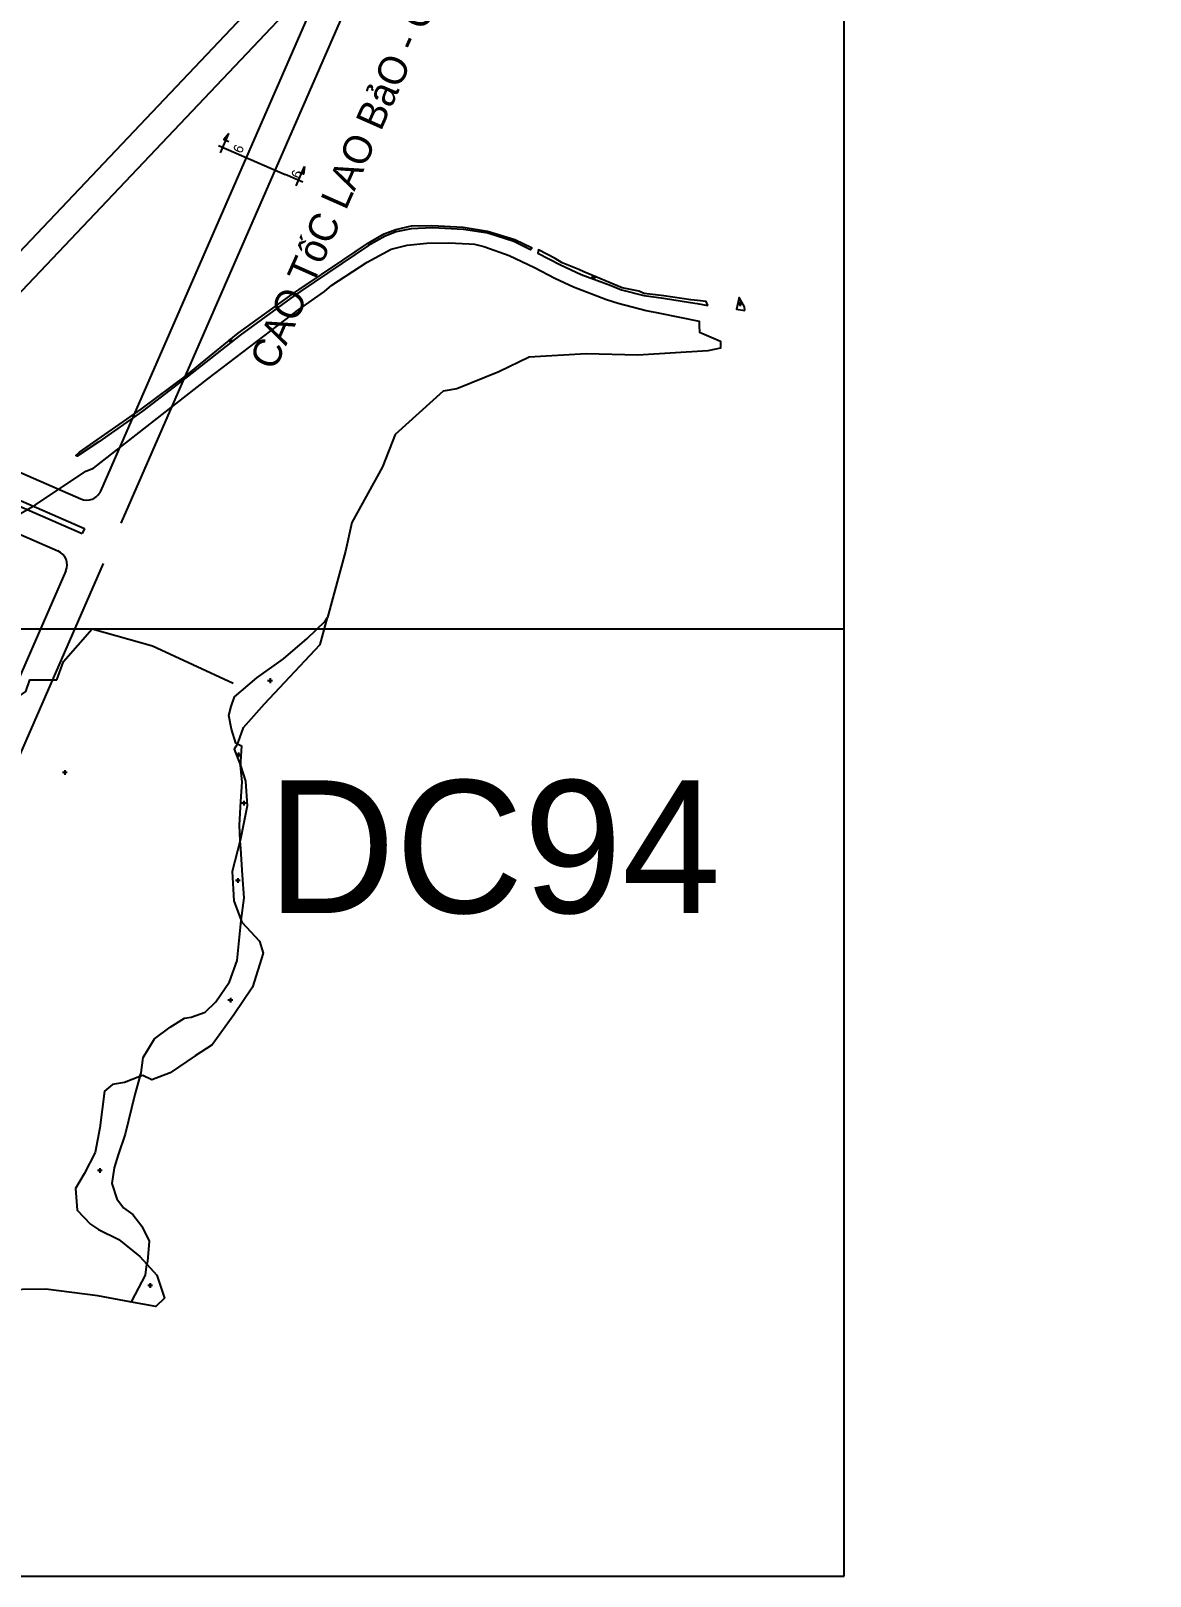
# Model space of a CAD drawing. Extents: x 547408 to 554234, y 1833375 to 1843904.
# Drawn here: x 552071 to 552662, y 1837500 to 1838316 of the extents above; entities that cross this region are included whole.
import ezdxf

# ---------------------------------------------------------------- set-up
doc = ezdxf.new("R2010")
doc.units = 0
for name, color, linetype in [('Level 1', 7, 'Continuous'), ('Level 10', 7, 'Continuous'), ('Level 11', 7, 'Continuous'), ('Level 30', 7, 'Continuous'), ('Level 52', 7, 'Continuous'), ('Level 62', 7, 'Continuous')]:
    doc.layers.add(name, color=color, linetype=linetype)

msp = doc.modelspace()

# ---------------------------------------------------------------- linework, layer by layer
at = {"layer": 'Level 1'}
for points in [[(552170.95, 1838251.22), (552175.4, 1838261.43)], [(552175.4, 1838261.43), (552172.69, 1838258.27), (552175.29, 1838257.13)], [(552169.84, 1838255.02), (552179.12, 1838250.97)], [(552179.12, 1838250.97), (552205.03, 1838239.66)], [(552214.31, 1838235.61), (552205.03, 1838239.66)], [(552210.78, 1838233.84), (552215.23, 1838244.04)], [(552215.23, 1838244.04), (552214.75, 1838239.91), (552212.16, 1838241.04)]]:
    msp.add_lwpolyline(points, dxfattribs=at)
at = {"layer": 'Level 10'}
for points in [[(552335.37, 1838201.03), (552334.55, 1838199.94), (552325.77, 1838204.32), (552311.97, 1838208.75), (552299.11, 1838210.78), (552282.72, 1838211.51), (552271.58, 1838211.05), (552263.61, 1838209.51), (552257.87, 1838207.26), (552249.07, 1838202.29), (552213.23, 1838178.21), (552209.91, 1838175.85), (552181.23, 1838155.01), (552153.28, 1838132.91), (552129.75, 1838114.78), (552106.79, 1838098.72), (552095.2, 1838091.04), (552094.61, 1838091.45), (552096.58, 1838093.24), (552129.11, 1838115.82), (552153.11, 1838133.8), (552160.37, 1838139.87), (552180.31, 1838156.02), (552209.25, 1838176.85), (552212.39, 1838179.02), (552235.4, 1838194.45), (552248.5, 1838203.35), (552257.31, 1838208.35), (552263.41, 1838210.72), (552271.68, 1838212.65), (552282.43, 1838212.77), (552299.02, 1838212), (552311.91, 1838209.88), (552326.29, 1838205.42), (552335.37, 1838201.03)], [(552058.28, 1838056.72), (552073.36, 1838065.45), (552099.9, 1838083.2), (552103.85, 1838084.75), (552164.27, 1838131.85), (552212.18, 1838168.55), (552225.78, 1838178.04), (552229.71, 1838181.26), (552233.22, 1838183.6), (552248.35, 1838193.41), (552260.98, 1838200.38), (552269.46, 1838202.36), (552279.75, 1838203.57), (552291.16, 1838203.59), (552302.14, 1838203.16), (552305, 1838202.88), (552309.87, 1838201.81), (552310.46, 1838201.63), (552323.29, 1838196.94), (552336.65, 1838190.59), (552347.34, 1838185.03), (552357.19, 1838180.41), (552374.63, 1838173.83), (552380.75, 1838171.87), (552395.53, 1838168.02), (552402.74, 1838166.5), (552423.52, 1838162.33), (552423.5, 1838159.78), (552423.71, 1838156.46), (552434.78, 1838151.84), (552434.76, 1838148.06), (552428.03, 1838146.7), (552391.12, 1838144.47), (552363.98, 1838145.11), (552333.74, 1838143.4), (552317.79, 1838135.67), (552295.69, 1838126.65), (552288.48, 1838125.37), (552263.13, 1838102.48), (552256.35, 1838085.44), (552240.25, 1838056.04), (552236.88, 1838040.95), (552227.43, 1838005.93)], [(552428.08, 1838170.59), (552427.17, 1838172.67), (552427.16, 1838172.64), (552422.65, 1838173.19), (552419.16, 1838173.55), (552404.85, 1838175.67), (552394.53, 1838176.9), (552391.69, 1838178.15), (552382.82, 1838179.95), (552362.66, 1838188.3), (552360.09, 1838189.53), (552351.25, 1838193.09), (552347.6, 1838195.45), (552338.71, 1838200.04), (552338.46, 1838198.18), (552350.34, 1838192), (552361.35, 1838186.97), (552376.52, 1838181.34), (552382.61, 1838178.85), (552394.32, 1838175.94), (552404.79, 1838174.54), (552418.93, 1838172.11), (552422.47, 1838171.65), (552428.08, 1838170.59)], [(552447.63, 1838167.98), (552447.54, 1838169.82), (552444.7, 1838174.86), (552443.18, 1838168.58), (552447.63, 1838167.98)], [(552179.83, 1837939.24), (552179.07, 1837939.58), (552176.73, 1837946.97), (552175.35, 1837954.14), (552176.5, 1837958.99), (552178.34, 1837964.08), (552190.13, 1837974.02), (552204.22, 1837984.19), (552216.69, 1837994.82), (552226.16, 1838004.07), (552227.43, 1838005.93)], [(552179.83, 1837939.24), (552180.3, 1837940.02), (552183.02, 1837947.83), (552194.18, 1837960.29), (552223.58, 1837991.67), (552227.43, 1838005.93)], [(552179.83, 1837939.24), (552178.11, 1837936.38), (552181.56, 1837927.77)], [(552179.83, 1837939.24), (552181.93, 1837938.28), (552181.39, 1837929.74), (552181.56, 1837927.77)], [(552181.34, 1837888.24), (552180.9, 1837896.34), (552181.59, 1837908.82), (552182.28, 1837919.22), (552181.56, 1837927.77)], [(552181.56, 1837927.77), (552184.2, 1837919.53), (552185.03, 1837906.47), (552181.73, 1837889.73), (552181.34, 1837888.24)], [(552181.34, 1837888.24), (552177.07, 1837871.9), (552177.99, 1837856.36), (552181.82, 1837845.99)], [(552181.82, 1837845.99), (552183.43, 1837857.94), (552182.51, 1837869.97), (552181.58, 1837883.84), (552181.34, 1837888.24)], [(552181.82, 1837845.99), (552182.14, 1837845.11), (552191.46, 1837835.13), (552193.4, 1837828.77), (552187.85, 1837810.81), (552178.02, 1837796.16), (552166.54, 1837780.33), (552157.47, 1837774.54), (552144.39, 1837765.55), (552134.68, 1837761.91), (552130.01, 1837764.24), (552128.41, 1837763.62)], [(552128.41, 1837763.62), (552129, 1837765.66), (552130.07, 1837773.73), (552136.07, 1837783.48), (552144.37, 1837789.79), (552151.95, 1837794.42), (552155.47, 1837795.04), (552162.87, 1837797.59), (552168.42, 1837803.14), (552175.62, 1837813.67), (552179.71, 1837824.97), (552181.59, 1837844.3), (552181.82, 1837845.99)], [(552128.41, 1837763.62), (552120.32, 1837760.5), (552113.94, 1837759.53), (552109.71, 1837755.97), (552107.26, 1837736.58), (552104.7, 1837723.62), (552098.99, 1837712.38), (552094.45, 1837704.56), (552095.32, 1837693.17), (552102.24, 1837685.81), (552106.56, 1837682.87), (552117.25, 1837677.59), (552128.35, 1837668.74), (552132.12, 1837664.56)], [(552128.41, 1837763.62), (552125.63, 1837754.09), (552120.67, 1837733.24), (552116.93, 1837722.3), (552114.78, 1837715.4), (552113.53, 1837707.26), (552116.24, 1837699.18), (552119.79, 1837694.32), (552124.57, 1837690.81), (552129.43, 1837684.7), (552133.19, 1837676.84), (552132.34, 1837666.08), (552132.12, 1837664.56)], [(552132.12, 1837664.56), (552137.26, 1837658.86), (552141.45, 1837646.69), (552136.79, 1837642.2), (552123.11, 1837644.73)], [(552123.11, 1837644.73), (552124.19, 1837645.04), (552131.32, 1837658.9), (552132.12, 1837664.56)], [(552123.11, 1837644.73), (552106.1, 1837647.99), (552078.77, 1837651.38), (552053.82, 1837651.14)]]:
    msp.add_lwpolyline(points, dxfattribs=at)
at = {"layer": 'Level 11'}
for p, q in [((552367.21, 1838185.32), (552366.59, 1838185.32)), ((552367.84, 1838185.95), (552367.21, 1838185.32)), ((552367.21, 1838185.32), (552367.84, 1838184.69)), ((552367.84, 1838186.57), (552367.84, 1838185.95)), ((552368.47, 1838185.32), (552367.84, 1838185.95)), ((552367.84, 1838184.69), (552368.47, 1838185.32)), ((552367.84, 1838184.69), (552367.84, 1838184.07)), ((552369.09, 1838185.32), (552368.47, 1838185.32)), ((552444.63, 1838171.42), (552444, 1838171.42)), ((552445.25, 1838172.05), (552444.63, 1838171.42)), ((552444.63, 1838171.42), (552445.25, 1838170.79)), ((552445.25, 1838172.67), (552445.25, 1838172.05)), ((552445.87, 1838171.42), (552445.25, 1838172.05)), ((552445.25, 1838170.79), (552445.87, 1838171.42)), ((552445.25, 1838170.79), (552445.25, 1838170.17)), ((552446.5, 1838171.42), (552445.87, 1838171.42)), ((552175.65, 1838151.9), (552175.02, 1838151.9)), ((552176.27, 1838152.53), (552175.65, 1838151.9)), ((552175.65, 1838151.9), (552176.27, 1838151.27)), ((552176.27, 1838153.15), (552176.27, 1838152.53)), ((552176.89, 1838151.9), (552176.27, 1838152.53)), ((552176.27, 1838151.27), (552176.89, 1838151.9)), ((552176.27, 1838151.27), (552176.27, 1838150.65)), ((552177.52, 1838151.9), (552176.89, 1838151.9)), ((552196.44, 1837972.58), (552195.81, 1837972.58)), ((552197.06, 1837973.21), (552196.44, 1837972.58)), ((552196.44, 1837972.58), (552197.06, 1837971.95)), ((552197.06, 1837973.83), (552197.06, 1837973.21)), ((552197.69, 1837972.58), (552197.06, 1837973.21)), ((552197.06, 1837971.95), (552197.69, 1837972.58)), ((552197.06, 1837971.95), (552197.06, 1837971.33)), ((552198.31, 1837972.58), (552197.69, 1837972.58)), ((552179.81, 1837933.5), (552179.19, 1837933.5)), ((552180.44, 1837934.13), (552179.81, 1837933.5)), ((552179.81, 1837933.5), (552180.44, 1837932.87)), ((552180.44, 1837934.75), (552180.44, 1837934.13)), ((552181.06, 1837933.5), (552180.44, 1837934.13)), ((552180.44, 1837932.87), (552181.06, 1837933.5)), ((552180.44, 1837932.87), (552180.44, 1837932.25)), ((552181.69, 1837933.5), (552181.06, 1837933.5)), ((552088.11, 1837924.16), (552087.49, 1837924.16)), ((552088.74, 1837924.79), (552088.11, 1837924.16)), ((552088.11, 1837924.16), (552088.74, 1837923.53)), ((552088.74, 1837925.41), (552088.74, 1837924.79)), ((552089.37, 1837924.16), (552088.74, 1837924.79)), ((552088.74, 1837923.53), (552089.37, 1837924.16)), ((552088.74, 1837923.53), (552088.74, 1837922.91)), ((552089.99, 1837924.16), (552089.37, 1837924.16)), ((552182.61, 1837908), (552181.99, 1837908)), ((552183.24, 1837908.63), (552182.61, 1837908)), ((552182.61, 1837908), (552183.24, 1837907.37)), ((552183.24, 1837909.25), (552183.24, 1837908.63)), ((552183.87, 1837908), (552183.24, 1837908.63)), ((552183.24, 1837907.37), (552183.87, 1837908)), ((552183.24, 1837907.37), (552183.24, 1837906.75)), ((552184.49, 1837908), (552183.87, 1837908)), ((552179.41, 1837867.12), (552178.79, 1837867.12)), ((552180.04, 1837867.75), (552179.41, 1837867.12)), ((552179.41, 1837867.12), (552180.04, 1837866.49)), ((552180.04, 1837868.37), (552180.04, 1837867.75)), ((552180.67, 1837867.12), (552180.04, 1837867.75)), ((552180.04, 1837866.49), (552180.67, 1837867.12)), ((552180.04, 1837866.49), (552180.04, 1837865.87)), ((552181.29, 1837867.12), (552180.67, 1837867.12)), ((552175.49, 1837803.95), (552174.86, 1837803.95)), ((552176.11, 1837804.57), (552175.49, 1837803.95)), ((552175.49, 1837803.95), (552176.11, 1837803.33)), ((552176.11, 1837805.2), (552176.11, 1837804.57)), ((552176.73, 1837803.95), (552176.11, 1837804.57)), ((552176.11, 1837803.33), (552176.73, 1837803.95)), ((552176.11, 1837803.33), (552176.11, 1837802.7)), ((552177.36, 1837803.95), (552176.73, 1837803.95)), ((552106.59, 1837714.09), (552105.97, 1837714.09)), ((552107.22, 1837714.71), (552106.59, 1837714.09)), ((552106.59, 1837714.09), (552107.22, 1837713.47)), ((552107.22, 1837715.34), (552107.22, 1837714.71)), ((552107.85, 1837714.09), (552107.22, 1837714.71)), ((552107.22, 1837713.47), (552107.85, 1837714.09)), ((552107.22, 1837713.47), (552107.22, 1837712.84)), ((552108.47, 1837714.09), (552107.85, 1837714.09)), ((552133.19, 1837653.38), (552132.56, 1837653.38)), ((552133.81, 1837654.01), (552133.19, 1837653.38)), ((552133.19, 1837653.38), (552133.81, 1837652.75)), ((552133.81, 1837654.63), (552133.81, 1837654.01)), ((552134.44, 1837653.38), (552133.81, 1837654.01)), ((552133.81, 1837652.75), (552134.44, 1837653.38)), ((552133.81, 1837652.75), (552133.81, 1837652.13)), ((552135.06, 1837653.38), (552134.44, 1837653.38))]:
    msp.add_line(p, q, dxfattribs=at)
for centre in [(552367.84, 1838185.32), (552445.25, 1838171.42), (552176.27, 1838151.9), (552197.06, 1837972.58), (552180.44, 1837933.5), (552088.74, 1837924.16), (552183.24, 1837908), (552180.04, 1837867.12), (552176.11, 1837803.95), (552107.22, 1837714.09), (552133.81, 1837653.38)]:
    msp.add_circle(centre, 0.15, dxfattribs=at)
at = {"layer": 'Level 30'}
for points in [[(550477.02, 1837736.91), (551348.05, 1837763.51), (551500.16, 1837768.26), (551598.04, 1837771.31), (551819.16, 1837939.77), (551882.15, 1838006.24), (553007.63, 1839193.61)], [(550483.82, 1837722.11), (551348.99, 1837748.53), (551500.63, 1837753.27), (551603.3, 1837756.47), (551829.22, 1837928.58), (551893.03, 1837995.92), (553018.52, 1839183.3)], [(552107.68, 1838072.69), (552287.29, 1838484.1)], [(552299.53, 1838470.9), (552118.24, 1838055.64)], [(551778.85, 1838207.51), (552097.15, 1838068.56)], [(551772.25, 1838192.39), (552097.88, 1838050.23)], [(551773.45, 1838195.14), (552099.08, 1838052.98)], [(551970.05, 1838091.31), (552085.14, 1838041.06)], [(552099.08, 1838052.98), (552097.88, 1838050.23)], [(552108.96, 1838034.37), (551984.63, 1837749.59)], [(552089.28, 1838030.53), (552009.84, 1837848.58)]]:
    msp.add_lwpolyline(points, dxfattribs=at)
for centre, start, end in [((552100.35, 1838075.89), 246.41583, 336.41583), ((552081.94, 1838033.73), 336.41583, 66.41583)]:
    msp.add_arc(centre, 8, start, end, dxfattribs=at)
at = {"layer": 'Level 52'}
for p, q in [((552087.99, 1837982.63), (552103.19, 1838000)), ((552103.19, 1838000), (552135.08, 1837990.89)), ((552135.08, 1837990.89), (552177.53, 1837971.3)), ((552084.53, 1837972.96), (552087.99, 1837982.63))]:
    msp.add_line(p, q, dxfattribs=at)
msp.add_lwpolyline([(552034.82, 1837974.97), (552054.73, 1837966.1), (552063.37, 1837963.59), (552068.1, 1837966.83), (552070.24, 1837973.05), (552084.53, 1837972.96)], dxfattribs=at)
at = {"layer": 'Level 62'}
for p, q in [((552500, 1837500), (552500, 1840500)), ((549500, 1838000), (552500, 1838000)), ((549500, 1837500), (552500, 1837500))]:
    msp.add_line(p, q, dxfattribs=at)

# ---------------------------------------------------------------- texts
at = {"layer": 'Level 1'}
for s, height, rotation, p in [('CAO TốC LAO BảO - CAM Lộ', 14.9999, 66.13903, (552199.63, 1838135.73)), ('6', 5.21, 66.41583, (552182.03, 1838250.47)), ('6', 5.21, 66.41583, (552212.69, 1838237.08))]:
    msp.add_text(s, height=height, rotation=rotation, dxfattribs=at).set_placement(p)
at = {"layer": 'Level 62'}
msp.add_text('DC94', height=70, dxfattribs=at).set_placement((552195.59, 1837849.99))

doc.saveas('drawing.dxf')
